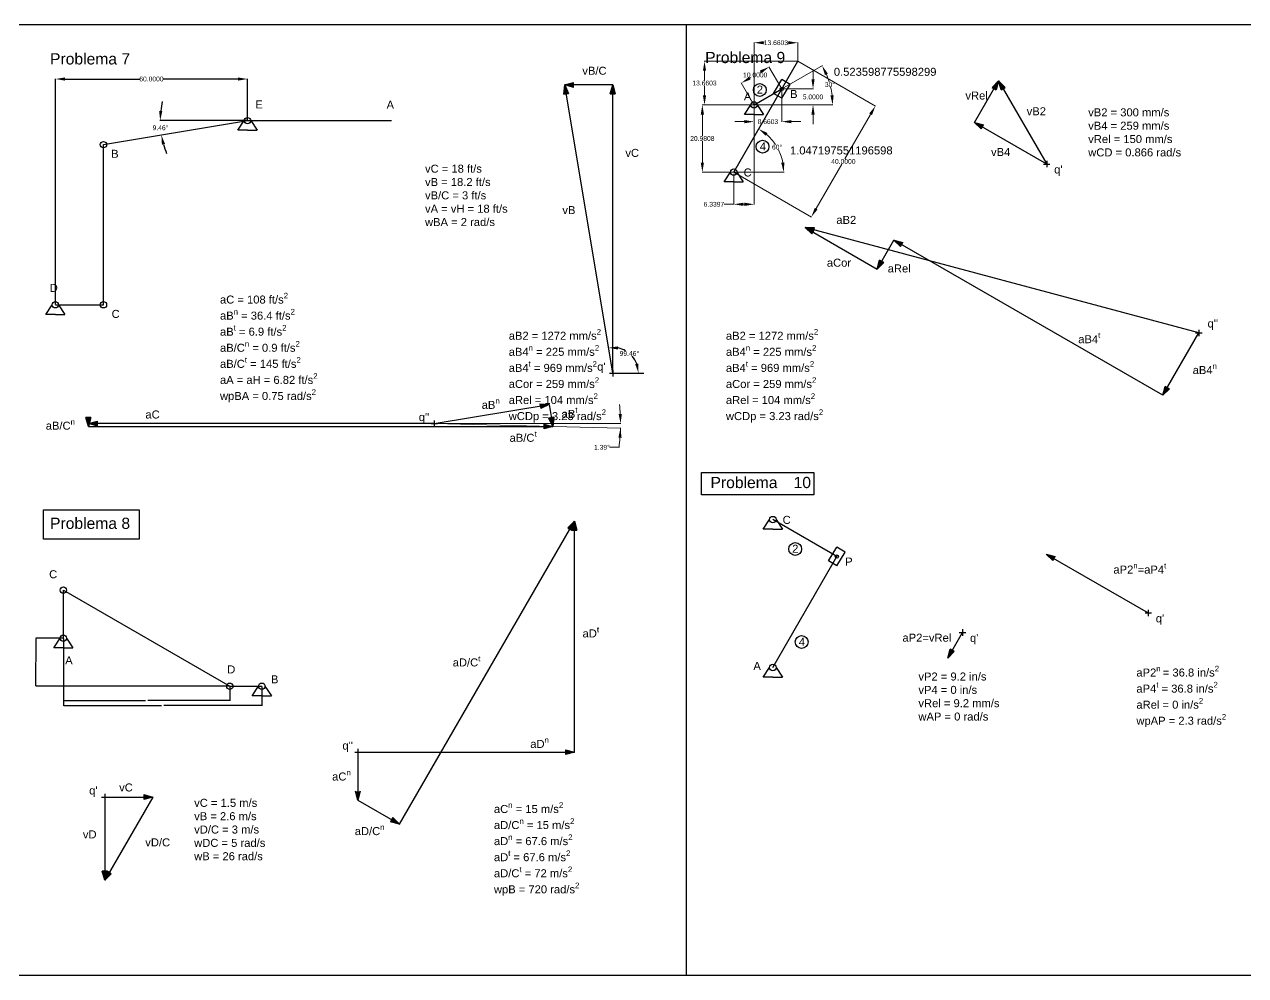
# Model space of a CAD drawing. Header units: inches. Extents: x -8 to 2100, y -439 to 297.
# Drawn here: x 423.3 to 804.7, y 0 to 297 of the extents above; entities that cross this region are included whole.
import ezdxf

# ---------------------------------------------------------------- set-up
doc = ezdxf.new("R2010")
doc.units = ezdxf.units.IN
doc.header["$MEASUREMENT"] = 0
doc.layers.add('AM_5', color=3, linetype='Continuous', lineweight=15)
doc.layers.add('vel', color=4, linetype='Continuous')
doc.styles.get("Standard").update_dxf_attribs({"font": 'arial.ttf'})
doc.dimstyles.new('AM_ANSI', dxfattribs={"dimtxt": 0.12, "dimasz": 0.12, "dimexe": 0.1, "dimexo": 0.05, "dimgap": 0.06, "dimtad": 0, "dimtih": 1, "dimtoh": 1, "dimdec": 4, "dimzin": 7, "dimdsep": 46, "dimtxsty": 'Standard', "dimcen": 0, "dimclrd": 256, "dimclre": 256, "dimclrt": 2, "dimadec": 0, "dimazin": 2, "dimtp": 0.1, "dimtm": 0.1, "dimtfac": 0.71, "dimtdec": 4, "dimtofl": 0, "dimtmove": 0, "dimatfit": 3, "dimfxl": 1, "dimtolj": 1, "dimtzin": 7, "dimlwd": -1, "dimlwe": -1, "dimarcsym": 1})
doc.dimstyles.new('AM_ANSI$2', dxfattribs={"dimtxt": 0.12, "dimasz": 0.12, "dimexe": 0.1, "dimexo": 0.05, "dimgap": 0.06, "dimtad": 0, "dimtih": 1, "dimtoh": 1, "dimdec": 4, "dimzin": 7, "dimdsep": 46, "dimtxsty": 'Standard', "dimcen": 0, "dimclrd": 256, "dimclre": 256, "dimclrt": 2, "dimadec": 0, "dimazin": 2, "dimtp": 0.1, "dimtm": 0.1, "dimtfac": 0.71, "dimtdec": 4, "dimtofl": 0, "dimtmove": 0, "dimatfit": 3, "dimfxl": 1, "dimtolj": 1, "dimtzin": 7, "dimlwd": -1, "dimlwe": -1, "dimarcsym": 1})

# ---------------------------------------------------------------- blocks, each defined once
blk = doc.blocks.new('*D8')
at = {"linetype": 'ByBlock', "transparency": 16777216}
for p, q in [((435.42, 105.34), (426.83, 105.34)), ((426.93, 105.22), (426.93, 97.96)), ((426.93, 90.46), (426.93, 97.72)), ((487.38, 90.34), (426.83, 90.34))]:
    blk.add_line(p, q, dxfattribs=at)
at = {"transparency": 16777216}
for points in [[(426.91, 105.22), (426.95, 105.22), (426.93, 105.34)], [(426.91, 90.46), (426.95, 90.46), (426.93, 90.34)]]:
    blk.add_solid(points, dxfattribs=at)
at = {"layer": 'Defpoints', "color": 0, "transparency": 16777216}
for p in [(435.47, 105.34), (426.93, 90.34), (487.43, 90.34)]:
    blk.add_point(p, dxfattribs=at)
at = {"color": 2, "transparency": 16777216, "insert": (426.93, 97.84), "char_height": 0.12, "attachment_point": 5}
blk.add_mtext('\\A1;15.0000', dxfattribs=at)
blk = doc.blocks.new('*D9')
at = {"linetype": 'ByBlock', "transparency": 16777216}
for p, q in [((435.47, 105.29), (435.47, 85.77)), ((487.43, 90.29), (487.43, 85.77)), ((435.59, 85.87), (461.09, 85.87)), ((487.31, 85.87), (461.81, 85.87))]:
    blk.add_line(p, q, dxfattribs=at)
at = {"transparency": 16777216}
for points in [[(435.59, 85.89), (435.59, 85.85), (435.47, 85.87)], [(487.31, 85.89), (487.31, 85.85), (487.43, 85.87)]]:
    blk.add_solid(points, dxfattribs=at)
at = {"layer": 'Defpoints', "color": 0, "transparency": 16777216}
for p in [(435.47, 105.34), (487.43, 90.34), (487.43, 85.87)]:
    blk.add_point(p, dxfattribs=at)
at = {"color": 2, "transparency": 16777216, "insert": (461.45, 85.87), "char_height": 0.12, "attachment_point": 5}
blk.add_mtext('\\A1;51.9615', dxfattribs=at)
blk = doc.blocks.new('*D10')
at = {"linetype": 'ByBlock', "transparency": 16777216}
for p, q in [((435.47, 105.29), (435.47, 84.2)), ((497.43, 90.29), (497.43, 84.2)), ((435.59, 84.3), (466.09, 84.3)), ((497.31, 84.3), (466.81, 84.3))]:
    blk.add_line(p, q, dxfattribs=at)
at = {"transparency": 16777216}
for points in [[(435.59, 84.32), (435.59, 84.28), (435.47, 84.3)], [(497.31, 84.32), (497.31, 84.28), (497.43, 84.3)]]:
    blk.add_solid(points, dxfattribs=at)
at = {"layer": 'Defpoints', "color": 0, "transparency": 16777216}
for p in [(435.47, 105.34), (497.43, 90.34), (497.43, 84.3)]:
    blk.add_point(p, dxfattribs=at)
at = {"color": 2, "transparency": 16777216, "insert": (466.45, 84.3), "char_height": 0.12, "attachment_point": 5}
blk.add_mtext('\\A1;61.9615', dxfattribs=at)
blk = doc.blocks.new('*D55')
at = {"layer": 'Defpoints', "color": 0, "transparency": 16777216}
for p in [(492.98, 266.96), (492.98, 266.96), (537.98, 266.96), (465.75, 265.46), (447.98, 259.46)]:
    blk.add_point(p, dxfattribs=at)
at = {"layer": 'vel', "linetype": 'ByBlock', "transparency": 16777216}
blk.add_line((492.93, 266.96), (465.61, 266.96), dxfattribs=at)
for start, end in [(167.3875, 173.6938), (195.7686, 202.0748)]:
    blk.add_arc((492.98, 266.96), 27.27, start, end, dxfattribs=at)
at = {"layer": 'vel', "transparency": 16777216}
for points in [[(466.38, 269.93), (465.38, 269.98), (465.71, 266.96)], [(466.25, 259.44), (467.23, 259.66), (466.08, 262.48)]]:
    blk.add_solid(points, dxfattribs=at)
at = {"layer": 'vel', "color": 2, "transparency": 16777216, "insert": (465.8, 264.71), "char_height": 1.5, "attachment_point": 5}
blk.add_mtext('\\A1;9.46°', dxfattribs=at)
blk = doc.blocks.new('*D56')
at = {"layer": 'Defpoints', "color": 0, "transparency": 16777216}
for p in [(492.98, 279.95), (492.98, 266.96), (432.98, 209.46)]:
    blk.add_point(p, dxfattribs=at)
at = {"layer": 'vel', "linetype": 'ByBlock', "transparency": 16777216}
for p, q in [((432.98, 209.51), (432.98, 280.05)), ((435.98, 279.95), (459.22, 279.95)), ((489.98, 279.95), (466.74, 279.95)), ((492.98, 267.01), (492.98, 280.05))]:
    blk.add_line(p, q, dxfattribs=at)
at = {"layer": 'vel', "transparency": 16777216}
for points in [[(435.98, 280.45), (435.98, 279.45), (432.98, 279.95)], [(489.98, 280.45), (489.98, 279.45), (492.98, 279.95)]]:
    blk.add_solid(points, dxfattribs=at)
at = {"layer": 'vel', "color": 2, "transparency": 16777216, "insert": (462.98, 279.95), "char_height": 1.5, "attachment_point": 5}
blk.add_mtext('\\A1;60.0000', dxfattribs=at)
blk = doc.blocks.new('*D57')
at = {"layer": 'Defpoints', "color": 0, "transparency": 16777216}
for p in [(592.03, 278.09), (613.78, 192.5), (607.03, 188.09), (607.03, 188.09), (616.75, 188.09)]:
    blk.add_point(p, dxfattribs=at)
at = {"layer": 'vel', "linetype": 'ByBlock', "transparency": 16777216}
for start, end in [(59.943, 78.0021), (21.4603, 41.339)]:
    blk.add_arc((607.03, 188.09), 8.06, start, end, dxfattribs=at)
at = {"layer": 'vel', "transparency": 16777216}
for points in [[(608.7, 195.47), (608.72, 196.47), (605.71, 196.04)], [(615.02, 191.13), (614.04, 190.95), (615.09, 188.09)]]:
    blk.add_solid(points, dxfattribs=at)
at = {"layer": 'vel', "color": 2, "transparency": 16777216, "insert": (612.24, 194.24), "char_height": 1.5, "attachment_point": 5}
blk.add_mtext('\\A1;99.46°', dxfattribs=at)
blk = doc.blocks.new('*D103')
at = {"layer": 'AM_5', "linetype": 'ByBlock', "transparency": 16777216}
for p, q in [((659.86, 276.88), (672.5, 284.18)), ((656, 271.86), (675.8, 271.86))]:
    blk.add_line(p, q, dxfattribs=at)
for start, end in [(17.007, 22.9923), (7.0077, 13.0117)]:
    blk.add_arc((651.16, 271.86), 24.54, start, end, dxfattribs=at)
at = {"layer": 'AM_5', "transparency": 16777216}
for points in [[(673.3, 281.22), (674.2, 281.67), (672.41, 284.13)], [(676.02, 274.88), (675.02, 274.82), (675.7, 271.86)]]:
    blk.add_solid(points, dxfattribs=at)
at = {"layer": 'Defpoints', "color": 0, "transparency": 16777216}
for p in [(659.82, 276.86), (675.33, 276.12), (651.16, 271.86), (651.16, 271.86), (655.95, 271.86)]:
    blk.add_point(p, dxfattribs=at)
at = {"layer": 'AM_5', "color": 2, "transparency": 16777216, "insert": (674.86, 278.21), "char_height": 1.5, "attachment_point": 5}
blk.add_mtext('\\A1;30°', dxfattribs=at)
blk = doc.blocks.new('*D104')
at = {"layer": 'AM_5', "linetype": 'ByBlock', "transparency": 16777216}
blk.add_line((652.7, 250.87), (660.53, 250.87), dxfattribs=at)
for start, end in [(33.5658, 48.9741), (11.0259, 26.5582)]:
    blk.add_arc((644.82, 250.87), 15.61, start, end, dxfattribs=at)
at = {"layer": 'AM_5', "transparency": 16777216}
for points in [[(654.78, 262.25), (655.36, 263.06), (652.62, 264.4)], [(660.64, 253.91), (659.64, 253.81), (660.43, 250.87)]]:
    blk.add_solid(points, dxfattribs=at)
at = {"layer": 'Defpoints', "color": 0, "transparency": 16777216}
for p in [(659.82, 276.86), (659.49, 256.21), (644.82, 250.87), (644.82, 250.87), (652.65, 250.87)]:
    blk.add_point(p, dxfattribs=at)
at = {"layer": 'AM_5', "color": 2, "transparency": 16777216, "insert": (658.34, 258.68), "char_height": 1.5, "attachment_point": 5}
blk.add_mtext('\\A1;60°', dxfattribs=at)
blk = doc.blocks.new('*D105')
at = {"layer": 'AM_5', "linetype": 'ByBlock', "transparency": 16777216}
for p, q in [((653.26, 282.21), (652.96, 282.04)), ((659.79, 276.9), (655.81, 283.8)), ((651.13, 271.9), (647.15, 278.8)), ((649.8, 280.21), (650.1, 280.38))]:
    blk.add_line(p, q, dxfattribs=at)
at = {"layer": 'AM_5', "transparency": 16777216}
for points in [[(653.01, 282.64), (653.51, 281.78), (655.86, 283.71)], [(649.55, 280.64), (650.05, 279.78), (647.2, 278.71)]]:
    blk.add_solid(points, dxfattribs=at)
at = {"layer": 'Defpoints', "color": 0, "transparency": 16777216}
for p in [(655.86, 283.71), (659.82, 276.86), (651.16, 271.86)]:
    blk.add_point(p, dxfattribs=at)
at = {"layer": 'AM_5', "color": 2, "transparency": 16777216, "insert": (651.53, 281.21), "char_height": 1.5, "attachment_point": 5}
blk.add_mtext('\\A1;10.0000', dxfattribs=at)
blk = doc.blocks.new('*D106')
at = {"layer": 'AM_5', "linetype": 'ByBlock', "transparency": 16777216}
for p, q in [((664.86, 285.49), (689.14, 271.47)), ((687.56, 268.92), (679.53, 255.03)), ((670.56, 239.48), (678.58, 253.38)), ((644.86, 250.85), (669.14, 236.83))]:
    blk.add_line(p, q, dxfattribs=at)
at = {"layer": 'AM_5', "transparency": 16777216}
for points in [[(687.12, 269.17), (687.99, 268.67), (689.06, 271.52)], [(670.12, 239.73), (670.99, 239.23), (669.06, 236.88)]]:
    blk.add_solid(points, dxfattribs=at)
at = {"layer": 'Defpoints', "color": 0, "transparency": 16777216}
for p in [(664.82, 285.52), (644.82, 250.87), (669.06, 236.88)]:
    blk.add_point(p, dxfattribs=at)
at = {"layer": 'AM_5', "color": 2, "transparency": 16777216, "insert": (679.06, 254.2), "char_height": 1.5, "attachment_point": 5}
blk.add_mtext('\\A1;40.0000', dxfattribs=at)
blk = doc.blocks.new('*D107')
at = {"layer": 'AM_5', "linetype": 'ByBlock', "transparency": 16777216}
for p, q in [((669.58, 279.86), (669.58, 282.86)), ((659.87, 276.86), (669.68, 276.86)), ((651.21, 271.86), (669.68, 271.86)), ((669.58, 268.86), (669.58, 265.86))]:
    blk.add_line(p, q, dxfattribs=at)
at = {"layer": 'AM_5', "transparency": 16777216}
for points in [[(669.08, 279.86), (670.08, 279.86), (669.58, 276.86)], [(669.08, 268.86), (670.08, 268.86), (669.58, 271.86)]]:
    blk.add_solid(points, dxfattribs=at)
at = {"layer": 'Defpoints', "color": 0, "transparency": 16777216}
for p in [(659.82, 276.86), (669.58, 276.86), (651.16, 271.86)]:
    blk.add_point(p, dxfattribs=at)
at = {"layer": 'AM_5', "color": 2, "transparency": 16777216, "insert": (669.58, 274.36), "char_height": 1.5, "attachment_point": 5}
blk.add_mtext('\\A1;5.0000', dxfattribs=at)
blk = doc.blocks.new('*D108')
at = {"layer": 'AM_5', "linetype": 'ByBlock', "transparency": 16777216}
for p, q in [((659.82, 276.81), (659.82, 266.54)), ((651.16, 271.81), (651.16, 266.54)), ((648.16, 266.64), (645.16, 266.64)), ((662.82, 266.64), (665.82, 266.64))]:
    blk.add_line(p, q, dxfattribs=at)
at = {"layer": 'AM_5', "transparency": 16777216}
for points in [[(648.16, 267.14), (648.16, 266.14), (651.16, 266.64)], [(662.82, 267.14), (662.82, 266.14), (659.82, 266.64)]]:
    blk.add_solid(points, dxfattribs=at)
at = {"layer": 'Defpoints', "color": 0, "transparency": 16777216}
for p in [(659.82, 276.86), (651.16, 271.86), (659.82, 266.64)]:
    blk.add_point(p, dxfattribs=at)
at = {"layer": 'AM_5', "color": 2, "transparency": 16777216, "insert": (655.49, 266.64), "char_height": 1.5, "attachment_point": 5}
blk.add_mtext('\\A1;8.6603', dxfattribs=at)
blk = doc.blocks.new('*D111')
at = {"layer": 'AM_5', "linetype": 'ByBlock', "transparency": 16777216}
for p, q in [((664.77, 285.52), (635.59, 285.52)), ((635.69, 282.52), (635.69, 279.51)), ((635.69, 274.86), (635.69, 277.86)), ((651.11, 271.86), (635.59, 271.86))]:
    blk.add_line(p, q, dxfattribs=at)
at = {"layer": 'AM_5', "transparency": 16777216}
for points in [[(635.19, 282.52), (636.19, 282.52), (635.69, 285.52)], [(635.19, 274.86), (636.19, 274.86), (635.69, 271.86)]]:
    blk.add_solid(points, dxfattribs=at)
at = {"layer": 'Defpoints', "color": 0, "transparency": 16777216}
for p in [(664.82, 285.52), (635.69, 271.86), (651.16, 271.86)]:
    blk.add_point(p, dxfattribs=at)
at = {"layer": 'AM_5', "color": 2, "transparency": 16777216, "insert": (635.69, 278.69), "char_height": 1.5, "attachment_point": 5}
blk.add_mtext('\\A1;13.6603', dxfattribs=at)
blk = doc.blocks.new('*D112')
at = {"layer": 'AM_5', "linetype": 'ByBlock', "transparency": 16777216}
for p, q in [((651.16, 271.91), (651.16, 291.38)), ((654.16, 291.28), (654.3, 291.28)), ((661.82, 291.28), (661.67, 291.28)), ((664.82, 285.57), (664.82, 291.38))]:
    blk.add_line(p, q, dxfattribs=at)
at = {"layer": 'AM_5', "transparency": 16777216}
for points in [[(654.16, 291.78), (654.16, 290.78), (651.16, 291.28)], [(661.82, 291.78), (661.82, 290.78), (664.82, 291.28)]]:
    blk.add_solid(points, dxfattribs=at)
at = {"layer": 'Defpoints', "color": 0, "transparency": 16777216}
for p in [(664.82, 291.28), (664.82, 285.52), (651.16, 271.86)]:
    blk.add_point(p, dxfattribs=at)
at = {"layer": 'AM_5', "color": 2, "transparency": 16777216, "insert": (657.99, 291.28), "char_height": 1.5, "attachment_point": 5}
blk.add_mtext('\\A1;13.6603', dxfattribs=at)
blk = doc.blocks.new('*D113')
at = {"layer": 'AM_5', "linetype": 'ByBlock', "transparency": 16777216}
for p, q in [((651.16, 271.81), (651.16, 240.73)), ((644.82, 250.32), (644.82, 240.73)), ((644.82, 240.83), (641.82, 240.83)), ((648.16, 240.83), (647.82, 240.83))]:
    blk.add_line(p, q, dxfattribs=at)
at = {"layer": 'AM_5', "transparency": 16777216}
for points in [[(647.82, 241.33), (647.82, 240.33), (644.82, 240.83)], [(648.16, 241.33), (648.16, 240.33), (651.16, 240.83)]]:
    blk.add_solid(points, dxfattribs=at)
at = {"layer": 'Defpoints', "color": 0, "transparency": 16777216}
for p in [(651.16, 271.86), (644.82, 250.37), (644.82, 240.83)]:
    blk.add_point(p, dxfattribs=at)
at = {"layer": 'AM_5', "color": 2, "transparency": 16777216, "insert": (638.64, 240.83), "char_height": 1.5, "attachment_point": 5}
blk.add_mtext('\\A1;6.3397', dxfattribs=at)
blk = doc.blocks.new('*D114')
at = {"layer": 'AM_5', "linetype": 'ByBlock', "transparency": 16777216}
for p, q in [((651.11, 271.86), (634.92, 271.86)), ((635.02, 268.86), (635.02, 262.19)), ((635.02, 253.87), (635.02, 260.54)), ((644.77, 250.87), (634.92, 250.87))]:
    blk.add_line(p, q, dxfattribs=at)
at = {"layer": 'AM_5', "transparency": 16777216}
for points in [[(634.52, 268.86), (635.52, 268.86), (635.02, 271.86)], [(634.52, 253.87), (635.52, 253.87), (635.02, 250.87)]]:
    blk.add_solid(points, dxfattribs=at)
at = {"layer": 'Defpoints', "color": 0, "transparency": 16777216}
for p in [(651.16, 271.86), (635.02, 250.87), (644.82, 250.87)]:
    blk.add_point(p, dxfattribs=at)
at = {"layer": 'AM_5', "color": 2, "transparency": 16777216, "insert": (635.02, 261.37), "char_height": 1.5, "attachment_point": 5}
blk.add_mtext('\\A1;20.9808', dxfattribs=at)
blk = doc.blocks.new('*D133')
at = {"layer": 'AM_5', "linetype": 'ByBlock', "transparency": 16777216}
for p, q in [((573.65, 172.34), (609.57, 172.34)), ((588.4, 171.44), (609.55, 170.93)), ((609, 164.95), (606, 164.95))]:
    blk.add_line(p, q, dxfattribs=at)
for start, end in [(2.9549, 5.9098), (352.6967, 358.6086), (352.6987, 355.6536)]:
    blk.add_arc((551.29, 172.34), 58.18, start, end, dxfattribs=at)
at = {"layer": 'AM_5', "transparency": 16777216}
for points in [[(609.89, 175.35), (608.89, 175.33), (609.47, 172.34)], [(608.8, 167.96), (609.8, 167.91), (609.45, 170.93)]]:
    blk.add_solid(points, dxfattribs=at)
at = {"layer": 'Defpoints', "color": 0, "transparency": 16777216}
for p in [(551.29, 172.34), (551.29, 172.34), (573.6, 172.34), (609.47, 171.87), (588.35, 171.44)]:
    blk.add_point(p, dxfattribs=at)
at = {"layer": 'AM_5', "color": 2, "transparency": 16777216, "insert": (603.66, 164.95), "char_height": 1.5, "attachment_point": 5}
blk.add_mtext('\\A1;1.39°', dxfattribs=at)

msp = doc.modelspace()

# ---------------------------------------------------------------- hatches: boundary and pattern name
h = msp.add_hatch(color=256)
h.dxf.hatch_style = 1
h.paths.add_polyline_path([(592.03264, 278.09264), (594.83168, 277.34264), (594.83168, 278.84264)])
h = msp.add_hatch(color=256)
h.dxf.hatch_style = 1
h.paths.add_polyline_path([(727.54453, 279.39068), (725.4955, 277.34164), (726.79453, 276.59164)])
h = msp.add_hatch(color=256)
h.dxf.hatch_style = 1
h.paths.add_polyline_path([(727.54453, 279.39068), (728.29453, 276.59164), (729.59357, 277.34164)])
h = msp.add_hatch(color=256)
h.dxf.hatch_style = 1
h.paths.add_polyline_path([(592.03264, 278.09264), (591.78008, 275.20589), (593.25729, 275.46636)])
h = msp.add_hatch(color=256)
h.dxf.hatch_style = 1
h.paths.add_polyline_path([(607.03264, 278.09264), (606.28264, 275.2936), (607.78264, 275.2936)])
h = msp.add_hatch(color=256)
h.dxf.hatch_style = 1
h.paths.add_polyline_path([(720.04453, 266.4003), (722.09357, 264.35126), (722.84357, 265.6503)])
h = msp.add_hatch(color=256)
h.dxf.hatch_style = 1
h.paths.add_polyline_path([(667.12237, 233.61233), (669.17141, 231.5633), (669.92141, 232.86233)])
h = msp.add_hatch(color=256)
h.dxf.hatch_style = 1
h.paths.add_polyline_path([(667.12237, 233.61233), (669.63192, 232.16345), (670.02015, 233.61233)])
h = msp.add_hatch(color=256)
h.dxf.hatch_style = 1
h.paths.add_polyline_path([(694.84286, 229.66562), (696.89189, 227.61658), (697.64189, 228.91562)])
h = msp.add_hatch(color=256)
h.dxf.hatch_style = 1
h.paths.add_polyline_path([(689.62171, 220.62233), (691.67075, 222.67137), (690.37171, 223.42137)])
h = msp.add_hatch(color=256)
h.dxf.hatch_style = 1
h.paths.add_polyline_path([(778.81466, 181.18448), (780.8637, 183.23352), (779.56466, 183.98352)])
h = msp.add_hatch(color=256)
h.dxf.hatch_style = 1
h.paths.add_polyline_path([(587.1983, 178.32685), (584.31155, 178.57941), (584.57202, 177.1022)])
h = msp.add_hatch(color=256)
h.dxf.hatch_style = 1
h.paths.add_polyline_path([(443.29356, 171.44273), (444.04356, 174.24177), (442.54356, 174.24177)])
h = msp.add_hatch(color=256)
h.dxf.hatch_style = 1
h.paths.add_polyline_path([(443.29356, 172.34273), (446.0926, 171.59273), (446.0926, 173.09273)])
h = msp.add_hatch(color=256)
h.dxf.hatch_style = 1
h.paths.add_polyline_path([(588.34565, 171.44273), (585.54661, 172.19273), (585.54661, 170.69273)])
h = msp.add_hatch(color=256)
h.dxf.hatch_style = 1
h.paths.add_polyline_path([(588.34565, 171.44273), (588.59821, 174.32948), (587.121, 174.06901)])
h = msp.add_hatch(color=256)
h.dxf.hatch_style = 1
h.paths.add_polyline_path([(595.0454, 141.84882), (592.99636, 139.79978), (594.2954, 139.04978)])
h = msp.add_hatch(color=256)
h.dxf.hatch_style = 1
h.paths.add_polyline_path([(595.0454, 141.84882), (594.2954, 139.04978), (595.7954, 139.04978)])
h = msp.add_hatch(color=256)
h.dxf.hatch_style = 1
h.paths.add_polyline_path([(742.39665, 131.63254), (744.44569, 129.5835), (745.19569, 130.88254)])
h = msp.add_hatch(color=256)
h.dxf.hatch_style = 1
h.paths.add_polyline_path([(711.65844, 99.14786), (713.70748, 101.1969), (712.40844, 101.9469)])
h = msp.add_hatch(color=256)
h.dxf.hatch_style = 1
h.paths.add_polyline_path([(595.0454, 69.76219), (592.24636, 70.51219), (592.24636, 69.01219)])
h = msp.add_hatch(color=256)
h.dxf.hatch_style = 1
h.paths.add_polyline_path([(527.4454, 54.76219), (528.1954, 57.56123), (526.6954, 57.56123)])
h = msp.add_hatch(color=256)
h.dxf.hatch_style = 1
h.paths.add_polyline_path([(463.3763, 55.75105), (460.57726, 56.50105), (460.57726, 55.00105)])
h = msp.add_hatch(color=256)
h.dxf.hatch_style = 1
h.paths.add_polyline_path([(540.43578, 47.26219), (538.38674, 49.31123), (537.63674, 48.01219)])
h = msp.add_hatch(color=256)
h.dxf.hatch_style = 1
h.paths.add_polyline_path([(448.3763, 29.77028), (449.1263, 32.56932), (447.6263, 32.56932)])
h = msp.add_hatch(color=256)
h.dxf.hatch_style = 1
h.paths.add_polyline_path([(448.3763, 29.77028), (450.42534, 31.81932), (449.1263, 32.56932)])

# ---------------------------------------------------------------- linework, layer by layer
for p, q in [((420, 297), (630, 297)), ((630, 297), (630, 0)), ((630, 297), (840, 297)), ((644.81729, 250.87483), (664.81729, 285.51585)), ((592.03264, 278.09264), (594.83168, 278.84264)), ((594.83168, 277.34264), (594.83168, 278.84264)), ((657.24362, 275.46855), (659.80466, 279.76285)), ((662.39096, 278.24263), (659.80466, 279.76285)), ((720.04453, 266.4003), (727.54453, 279.39068)), ((725.4955, 277.34164), (727.54453, 279.39068)), ((727.54453, 279.39068), (726.79453, 276.59164)), ((727.54453, 279.39068), (742.54453, 253.40992)), ((728.29453, 276.59164), (727.54453, 279.39068)), ((727.54453, 279.39068), (729.59357, 277.34164)), ((591.78008, 275.20589), (592.03264, 278.09264)), ((591.78008, 275.20589), (593.25729, 275.46636)), ((607.03264, 188.09264), (592.03264, 278.09264)), ((607.03264, 278.09264), (592.03264, 278.09264)), ((594.83168, 277.34264), (592.03264, 278.09264)), ((592.03264, 278.09264), (593.25729, 275.46636)), ((606.28264, 275.2936), (607.03264, 278.09264)), ((606.28264, 275.2936), (607.78264, 275.2936)), ((607.03264, 188.09264), (607.03264, 278.09264)), ((607.03264, 278.09264), (607.78264, 275.2936)), ((651.15703, 271.85559), (659.81729, 276.85559)), ((659.82991, 273.94833), (657.24362, 275.46855)), ((659.82991, 273.94833), (662.39096, 278.24263)), ((725.4955, 277.34164), (726.79453, 276.59164)), ((728.29453, 276.59164), (729.59357, 277.34164)), ((648.15703, 268.85559), (650.15703, 271.85559)), ((652.15703, 271.85559), (654.15703, 268.85559)), ((447.982, 259.45982), (492.982, 266.95982)), ((489.982, 263.95982), (491.982, 266.95982)), ((492.982, 266.95982), (537.982, 266.95982)), ((493.982, 266.95982), (495.982, 263.95982)), ((651.15703, 268.85559), (648.15703, 268.85559)), ((651.15703, 268.85559), (654.15703, 268.85559)), ((492.982, 263.95982), (489.982, 263.95982)), ((492.982, 263.95982), (495.982, 263.95982)), ((742.54453, 253.40992), (720.04453, 266.4003)), ((722.09357, 264.35126), (720.04453, 266.4003)), ((720.04453, 266.4003), (722.84357, 265.6503)), ((722.09357, 264.35126), (722.84357, 265.6503)), ((447.982, 209.45982), (447.982, 259.45982)), ((741.54453, 253.40992), (743.54453, 253.40992)), ((742.54453, 254.40992), (742.54453, 252.40992)), ((641.81729, 247.87483), (643.81729, 250.87483)), ((644.81729, 247.87483), (641.81729, 247.87483)), ((644.81729, 247.87483), (647.81729, 247.87483)), ((645.81729, 250.87483), (647.81729, 247.87483)), ((790.06466, 200.67005), (667.12237, 233.61233)), ((667.12237, 233.61233), (689.62171, 220.62233)), ((669.17141, 231.5633), (667.12237, 233.61233)), ((667.12237, 233.61233), (669.92141, 232.86233)), ((669.63192, 232.16345), (667.12237, 233.61233)), ((667.12237, 233.61233), (670.02015, 233.61233)), ((669.17141, 231.5633), (669.92141, 232.86233)), ((669.63192, 232.16345), (670.02015, 233.61233)), ((689.62171, 220.62233), (694.84286, 229.66562)), ((778.81466, 181.18448), (694.84286, 229.66562)), ((696.89189, 227.61658), (694.84286, 229.66562)), ((694.84286, 229.66562), (697.64189, 228.91562)), ((696.89189, 227.61658), (697.64189, 228.91562)), ((689.62171, 220.62233), (690.37171, 223.42137)), ((691.67075, 222.67137), (689.62171, 220.62233)), ((691.67075, 222.67137), (690.37171, 223.42137)), ((429.982, 206.45982), (431.982, 209.45982)), ((432.982, 206.45982), (429.982, 206.45982)), ((432.982, 209.45982), (447.982, 209.45982)), ((432.982, 206.45982), (435.982, 206.45982)), ((433.982, 209.45982), (435.982, 206.45982)), ((778.81466, 181.18448), (790.06466, 200.67005)), ((789.06466, 200.67005), (791.06466, 200.67005)), ((790.06466, 201.67005), (790.06466, 199.67005)), ((606.03264, 188.09264), (608.03264, 188.09264)), ((607.03264, 189.09264), (607.03264, 187.09264)), ((778.81466, 181.18448), (779.56466, 183.98352)), ((780.8637, 183.23352), (778.81466, 181.18448)), ((780.8637, 183.23352), (779.56466, 183.98352)), ((551.29356, 172.34273), (587.1983, 178.32685)), ((584.31155, 178.57941), (587.1983, 178.32685)), ((584.31155, 178.57941), (584.57202, 177.1022)), ((587.1983, 178.32685), (584.57202, 177.1022)), ((587.1983, 178.32685), (588.34565, 171.44273)), ((444.04356, 174.24177), (442.54356, 174.24177)), ((443.29356, 171.44273), (442.54356, 174.24177)), ((444.04356, 174.24177), (443.29356, 171.44273)), ((443.29356, 172.34273), (446.0926, 173.09273)), ((551.29356, 172.34273), (443.29356, 172.34273)), ((443.29356, 172.34273), (443.29356, 171.44273)), ((446.0926, 171.59273), (443.29356, 172.34273)), ((446.0926, 171.59273), (446.0926, 173.09273)), ((550.29356, 172.34273), (552.29356, 172.34273)), ((551.29356, 173.34273), (551.29356, 171.34273)), ((585.54661, 172.19273), (588.34565, 171.44273)), ((585.54661, 172.19273), (585.54661, 170.69273)), ((588.59821, 174.32948), (587.121, 174.06901)), ((588.34565, 171.44273), (587.121, 174.06901)), ((588.59821, 174.32948), (588.34565, 171.44273)), ((443.29356, 171.44273), (588.34565, 171.44273)), ((588.34565, 171.44273), (585.54661, 170.69273)), ((540.43578, 47.26219), (595.0454, 141.84882)), ((592.99636, 139.79978), (595.0454, 141.84882)), ((594.2954, 139.04978), (595.0454, 141.84882)), ((595.0454, 141.84882), (594.2954, 139.04978)), ((595.0454, 69.76219), (595.0454, 141.84882)), ((595.0454, 141.84882), (595.7954, 139.04978)), ((654.02244, 139.38819), (656.02244, 142.38819)), ((677.02244, 130.84118), (657.02244, 142.38819)), ((658.02244, 142.38819), (660.02244, 139.38819)), ((592.99636, 139.79978), (594.2954, 139.04978)), ((594.2954, 139.04978), (595.7954, 139.04978)), ((657.02244, 139.38819), (654.02244, 139.38819)), ((657.02244, 139.38819), (660.02244, 139.38819)), ((674.44877, 129.45414), (677.00981, 133.74844)), ((679.59611, 132.22822), (677.00981, 133.74844)), ((657.02244, 96.20016), (677.02244, 130.84118)), ((677.03506, 127.93392), (679.59611, 132.22822)), ((742.39665, 131.63254), (774.26639, 113.23254)), ((744.44569, 129.5835), (742.39665, 131.63254)), ((742.39665, 131.63254), (745.19569, 130.88254)), ((744.44569, 129.5835), (745.19569, 130.88254)), ((677.03506, 127.93392), (674.44877, 129.45414)), ((435.46868, 105.34011), (435.46868, 120.34011)), ((435.46868, 120.34011), (487.4302, 90.34011)), ((773.26639, 113.23254), (775.26639, 113.23254)), ((774.26639, 114.23254), (774.26639, 112.23254)), ((711.65844, 99.14786), (716.25844, 107.1153)), ((715.25844, 107.1153), (717.25844, 107.1153)), ((716.25844, 108.1153), (716.25844, 106.1153)), ((432.46868, 102.34011), (434.46868, 105.34011)), ((436.46868, 105.34011), (438.46868, 102.34011)), ((435.46868, 102.34011), (432.46868, 102.34011)), ((435.46868, 102.34011), (438.46868, 102.34011)), ((711.65844, 99.14786), (712.40844, 101.9469)), ((713.70748, 101.1969), (711.65844, 99.14786)), ((713.70748, 101.1969), (712.40844, 101.9469)), ((654.02244, 93.20016), (656.02244, 96.20016)), ((658.02244, 96.20016), (660.02244, 93.20016)), ((657.02244, 93.20016), (654.02244, 93.20016)), ((657.02244, 93.20016), (660.02244, 93.20016)), ((487.4302, 90.34011), (497.4302, 90.34011)), ((494.4302, 87.34011), (496.4302, 90.34011)), ((498.4302, 90.34011), (500.4302, 87.34011)), ((497.4302, 87.34011), (494.4302, 87.34011)), ((497.4302, 87.34011), (500.4302, 87.34011)), ((526.4454, 69.76219), (528.4454, 69.76219)), ((527.4454, 70.76219), (527.4454, 68.76219)), ((527.4454, 69.76219), (595.0454, 69.76219)), ((527.4454, 69.76219), (527.4454, 54.76219)), ((592.24636, 70.51219), (595.0454, 69.76219)), ((592.24636, 70.51219), (592.24636, 69.01219)), ((595.0454, 69.76219), (592.24636, 69.01219)), ((527.4454, 54.76219), (526.6954, 57.56123)), ((528.1954, 57.56123), (527.4454, 54.76219)), ((447.3763, 55.75105), (449.3763, 55.75105)), ((448.3763, 56.75105), (448.3763, 54.75105)), ((448.3763, 55.75105), (463.3763, 55.75105)), ((448.3763, 55.75105), (448.3763, 29.77028)), ((463.3763, 55.75105), (448.3763, 29.77028)), ((460.57726, 56.50105), (463.3763, 55.75105)), ((460.57726, 56.50105), (460.57726, 55.00105)), ((463.3763, 55.75105), (460.57726, 55.00105)), ((527.4454, 54.76219), (540.43578, 47.26219)), ((538.38674, 49.31123), (537.63674, 48.01219)), ((540.43578, 47.26219), (537.63674, 48.01219)), ((538.38674, 49.31123), (540.43578, 47.26219)), ((449.1263, 32.56932), (447.6263, 32.56932)), ((448.3763, 29.77028), (447.6263, 32.56932)), ((448.3763, 29.77028), (449.1263, 32.56932)), ((449.1263, 32.56932), (448.3763, 29.77028)), ((450.42534, 31.81932), (448.3763, 29.77028)), ((450.42534, 31.81932), (449.1263, 32.56932)), ((630, 0), (420, 0)), ((840, 0), (630, 0))]:
    msp.add_line(p, q)
for points in [[(634.8043, 157.07446), (669.8205, 157.07446), (669.8205, 150.13293), (634.8043, 150.13293)], [(429.23519, 145.46062), (459.14458, 145.46062), (459.14458, 136.25011), (429.23519, 136.25011)]]:
    msp.add_lwpolyline(points, close=True)
for centre, radius in [((652.95653, 276.54564), 2), ((659.81729, 276.85559), 0.5), ((651.15703, 271.85559), 1), ((492.982, 266.95982), 1), ((447.982, 259.45982), 1), ((653.81385, 258.85079), 2), ((644.81729, 250.87483), 1), ((432.982, 209.45982), 1), ((447.982, 209.45982), 1), ((657.02244, 142.38819), 1), ((664.01365, 133.18196), 2), ((677.02244, 130.84118), 0.5), ((435.46868, 120.34011), 1), ((435.46868, 105.34011), 1), ((666.019, 104.17612), 2), ((657.02244, 96.20016), 1), ((487.4302, 90.34011), 1), ((497.4302, 90.34011), 1)]:
    msp.add_circle(centre, radius)
at = {"layer": 'AM_5', "color": 1}
for p, q in [((651.15703, 271.85559), (655.94928, 271.85559)), ((644.81729, 250.87483), (652.64752, 250.87483)), ((551.29356, 172.34273), (588.34565, 171.44273)), ((551.29356, 172.34273), (573.59614, 172.34273))]:
    msp.add_line(p, q, dxfattribs=at)
at = {"layer": 'vel'}
msp.add_line((607.03264, 188.09264), (616.74907, 188.09264), dxfattribs=at)

# ---------------------------------------------------------------- texts
at = {"attachment_point": 1}
for s, width, heights, insert, char_height in [('Problema 7', 24.9574352, [6.3122], (431.31695, 288.00037), 3.5), ('Problema 9', 24.9574352, [6.3122], (635.89559, 288.43172), 3.5), ('vB/C', 5.7492294, [0], (597.53823, 283.79021), 2.5), ('\\A1;0.523598775598299', 94.4102789, [36.21997], (676.08033, 283.45691), 2.5), ('A', 5.7492294, [0], (648.00064, 275.79248), 2.5), ('2', 5.7492294, [0], (652.01483, 277.90097), 2.5), ('B', 5.7492294, [0], (662.4198, 276.5198), 2.5), ('vRel', 5.7492294, [0], (717.16144, 276.05135), 2.5), ('E', 5.7492294, [0], (495.40218, 273.27726), 2.5), ('A', 5.7492294, [0], (536.40872, 273.15937), 2.5), ('vB2', 5.7492294, [0], (736.30278, 271.12873), 2.5), ('\\A1;vB2 = 300 mm/s \\PvB4 = 259 mm/s\\PvRel = 150 mm/s\\PwCD = 0.866 rad/s', 94.4102789, [36.21997], (755.5221, 270.79132), 2.5), ('4', 5.7492294, [0], (652.95084, 260.1517), 2.5), ('B', 5.7492294, [0], (450.39696, 257.84634), 2.5), ('vC', 5.7492294, [0], (610.9846, 258.13331), 2.5), ('\\A1;1.047197551196598', 94.4102789, [36.21997], (662.38921, 258.90883), 2.5), ('vB4', 5.7492294, [0], (725.16692, 258.41197), 2.5), ('\\A1;vC = 18 ft/s \\PvB = 18.2 ft/s\\PvB/C = 3 ft/s\\PvA = vH = 18 ft/s\\PwBA = 2 rad/s', 94.4102789, [36.21997], (548.41652, 253.21185), 2.5), ('C', 5.7492294, [0], (647.89441, 252.01955), 2.5), ("q'", 5.7492294, [0], (744.88975, 252.96512), 2.5), ('vB', 5.7492294, [0], (591.305, 240.27452), 2.5), ('aB2', 5.7492294, [0], (676.86013, 237.21028), 2.5), ('aCor', 5.7492294, [0], (673.90119, 223.85066), 2.5), ('aRel', 5.7492294, [0], (692.8995, 222.06051), 2.5), ('D', 5.7492294, [0], (431.21267, 215.9889), 2.5), ('\\A1;aC = 108 ft/s{\\H0.7x;\\S2^ ;} \\PaB{\\H0.7x;\\Sn^ ;} = 36.4 ft/s{\\H0.7x;\\S2^ ;}\\PaB{\\H0.7x;\\St^ ;} = 6.9 ft/s{\\H0.7x;\\S2^ ;\\H1.4286x;\\P}aB/C{\\H0.7x;\\Sn^ ;} = 0.9 ft/s{\\H0.7x;\\S2^ ;}\\PaB/C{\\H0.7x;\\St^ ;\\H1.4286x; = 145 ft/s\\H0.7x;\\S2^ ;\\H1.4286x;\\P}aA = aH = 6.82 ft/s{\\H0.7x;\\S2^ ;}\\PwpBA = 0.75 rad/s{\\H0.7x;\\S2^ ;}', 94.4102789, [36.21997], (484.38749, 213.18921), 2.5), ('C', 5.7492294, [0], (450.53269, 207.85325), 2.5), ("q''", 5.7492294, [0], (792.79419, 204.86681), 2.5), ('\\A1;aB2 = 1272 mm/s{\\H0.7x;\\S2^ ;}\\PaB4{\\H0.7x;\\Sn^ ;} = 225 mm/s{\\H0.7x;\\S2^ ;}\\PaB4{\\H0.7x;\\St^ ;} = 969 mm/s{\\H0.7x;\\S2^ ;}\\PaCor = 259 mm/s{\\H0.7x;\\S2^ ;}\\PaRel = 104 mm/s{\\H0.7x;\\S2^ ;}\\PwCDp = 3.23 rad/s{\\H0.7x;\\S2^ ;}', 94.4102789, [36.21997], (574.5555, 201.88867), 2.5), ('\\A1;aB2 = 1272 mm/s{\\H0.7x;\\S2^ ;}\\PaB4{\\H0.7x;\\Sn^ ;} = 225 mm/s{\\H0.7x;\\S2^ ;}\\PaB4{\\H0.7x;\\St^ ;} = 969 mm/s{\\H0.7x;\\S2^ ;}\\PaCor = 259 mm/s{\\H0.7x;\\S2^ ;}\\PaRel = 104 mm/s{\\H0.7x;\\S2^ ;}\\PwCDp = 3.23 rad/s{\\H0.7x;\\S2^ ;}', 94.4102789, [36.21997], (642.38188, 201.88867), 2.5), ('\\A1;aB4{\\H0.7x;\\St^ ;}', 5.7492294, [0], (752.40719, 200.81651), 2.5), ("q'", 5.7492294, [0], (602.19345, 191.3966), 2.5), ('\\A1;aB4{\\H0.7x;\\Sn^ ;}', 5.7492294, [0], (788.13373, 191.18006), 2.5), ('\\A1;aB{\\H0.7x;\\Sn^ ;}', 5.7492294, [0], (566.11046, 180.31033), 2.5), ('\\A1;aC', 5.7492294, [0], (461.09369, 176.45262), 2.5), ("q''", 5.7492294, [0], (546.45437, 175.64669), 2.5), ('\\A1;aB{\\H0.7x;\\St^ ;}', 5.7492294, [0], (591.08521, 177.48407), 2.5), ('\\A1;aB/C{\\H0.7x;\\Sn^ ;}', 5.7492294, [0], (429.97396, 173.8093), 2.5), ('\\A1;aB/C{\\H0.7x;\\St^ ;}', 5.7492294, [0], (574.8284, 170.02378), 2.5), ('Problema 8', 24.9574352, [6.3122], (431.31695, 142.97776), 3.5), ('C', 5.7492294, [0], (660.09956, 143.5329), 2.5), ('2', 5.7492294, [0], (663.07195, 134.53728), 2.5), ('P', 5.7492294, [0], (679.62495, 130.50539), 2.5), ('C', 5.7492294, [0], (431.03076, 126.56276), 2.5), ('\\A1;aP2{\\H0.7x;\\Sn^ ;}=aP4{\\H0.7x;\\St^ ;}', 5.7492294, [0], (763.38916, 128.87757), 2.5), ("q'", 5.7492294, [0], (776.61161, 112.78774), 2.5), ('\\A1;aD{\\H0.7x;\\St^ ;}', 5.7492294, [0], (597.62063, 108.93917), 2.5), ('\\A1;aP2=vRel', 5.7492294, [0], (697.51634, 106.75579), 2.5), ('4', 5.7492294, [0], (665.15599, 105.47704), 2.5), ("q'", 5.7492294, [0], (718.60366, 106.6705), 2.5), ('A', 5.7492294, [0], (436.0506, 99.68417), 2.5), ('\\A1;aD/C{\\H0.7x;\\St^ ;}', 5.7492294, [0], (557.06079, 99.88412), 2.5), ('D', 5.7492294, [0], (486.63959, 96.85748), 2.5), ('A', 5.7492294, [0], (650.95375, 97.9325), 2.5), ('\\A1;aP2{\\H0.7x;\\Sn ^ ;}= 36.8 in/s{\\H0.7x;\\S2^ ;} \\PaP4{\\H0.7x;\\St^ ;} = 36.8 in/s{\\H0.7x;\\S2^ ;}\\PaRel = 0 in/s{\\H0.7x;\\S2^ ;}\\PwpAP = 2.3 rad/s{\\H0.7x;\\S2^ ;}', 94.4102789, [36.21997], (770.56171, 96.72746), 2.5), ('B', 5.7492294, [0], (500.30512, 93.75009), 2.5), ('\\A1;vP2 = 9.2 in/s \\PvP4 = 0 in/s\\PvRel = 9.2 mm/s\\PwAP = 0 rad/s', 94.4102789, [36.21997], (702.49353, 94.63541), 2.5), ("q''", 5.7492294, [0], (522.60621, 73.06615), 2.5), ('\\A1;aD{\\H0.7x;\\Sn^ ;}', 5.7492294, [0], (581.28291, 74.4317), 2.5), ('\\A1;aC{\\H0.7x;\\Sn^ ;}', 5.7492294, [0], (519.41004, 64.25817), 2.5), ("q'", 5.7492294, [0], (443.53711, 59.05501), 2.5), ('vC', 5.7492294, [0], (452.89695, 59.99216), 2.5), ('\\A1;vC = 1.5 m/s \\PvB = 2.6 m/s\\PvD/C = 3 m/s\\PwDC = 5 rad/s\\PwB = 26 rad/s', 94.4102789, [36.21997], (476.32678, 55.1887), 2.5), ('\\A1;aC{\\H0.7x;\\Sn^ ;} = 15 m/s{\\H0.7x;\\S2^ ;}\\PaD/C{\\H0.7x;\\Sn^ ;} = 15 m/s{\\H0.7x;\\S2^ ;}\\PaD{\\H0.7x;\\Sn^ ;} = 67.6 m/s{\\H0.7x;\\S2^ ;}\\PaD{\\H0.7x;\\St^ ;} = 67.6 m/s{\\H0.7x;\\S2^ ;}\\PaD/C{\\H0.7x;\\St^ ;} = 72 m/s{\\H0.7x;\\S2^ ;}\\PwpB = 720 rad/s{\\H0.7x;\\S2^ ;}', 94.4102789, [36.21997], (569.93496, 54.1194), 2.5), ('\\A1;aD/C{\\H0.7x;\\Sn^ ;}', 5.7492294, [0], (526.47044, 47.21189), 2.5), ('vD', 5.7492294, [0], (441.57115, 45.34289), 2.5), ('vD/C', 5.7492294, [0], (461.0582, 42.84586), 2.5)]:
    msp.add_mtext_dynamic_manual_height_columns(s, width=width, gutter_width=1, heights=heights, dxfattribs=dict(at, insert=insert, char_height=char_height))
note = msp.add_mtext_dynamic_manual_height_columns('Problema ', width=24.9574352, gutter_width=1, heights=[6.3122, 0], dxfattribs=dict(insert=(637.55982, 155.71796), char_height=3.5, attachment_point=1))
for column, words in zip(note.columns.linked_columns, ['10']):
    column.text = words

# ---------------------------------------------------------------- dimensions: what is measured, and where the dimension line sits
dim = msp.add_linear_dim(base=(426.92627, 90.34011), p1=(435.46868, 105.34011), p2=(487.4302, 90.34011), angle=90, dimstyle='AM_ANSI', override={"dimadec": 2})
dim.commit()
dim.dimension.update_dxf_attribs({"geometry": '*D8', "text_midpoint": (426.92627, 97.84011)})
for base, p2, picture, middle in [((487.4302, 85.86651), (487.4302, 90.34011), '*D9', (461.44944, 85.86651)), ((497.4302, 84.29528), (497.4302, 90.34011), '*D10', (466.44944, 84.29528))]:
    dim = msp.add_linear_dim(base=base, p1=(435.46868, 105.34011), p2=p2, dimstyle='AM_ANSI', override={"dimadec": 2})
    dim.commit()
    dim.dimension.update_dxf_attribs({"geometry": picture, "text_midpoint": middle})
at = {"layer": 'AM_5', "color": 1}
for base, p2, picture, middle in [((664.81729, 291.28283), (664.81729, 285.51585), '*D112', (657.98716, 291.28283)), ((659.81729, 266.63852), (659.81729, 276.85559), '*D108', (655.48716, 266.63852)), ((644.81729, 240.83276), (644.81729, 250.37483), '*D113', (638.63962, 240.83276))]:
    dim = msp.add_linear_dim(base=base, p1=(651.15703, 271.85559), p2=p2, dimstyle='AM_ANSI', override={"dimtxt": 1.5, "dimasz": 3, "dimadec": 2}, dxfattribs=at)
    dim.commit()
    dim.dimension.update_dxf_attribs({"geometry": picture, "text_midpoint": middle})
for base, p1, p2, picture, middle in [((635.68924, 271.85559), (664.81729, 285.51585), (651.15703, 271.85559), '*D111', (635.68924, 278.68572)), ((669.58171, 276.85559), (651.15703, 271.85559), (659.81729, 276.85559), '*D107', (669.58171, 274.35559)), ((635.02356, 250.87483), (651.15703, 271.85559), (644.81729, 250.87483), '*D114', (635.02356, 261.36521))]:
    dim = msp.add_linear_dim(base=base, p1=p1, p2=p2, angle=90, dimstyle='AM_ANSI', override={"dimtxt": 1.5, "dimasz": 3, "dimadec": 2}, dxfattribs=at)
    dim.commit()
    dim.dimension.update_dxf_attribs({"geometry": picture, "text_midpoint": middle})
for p1, p2, distance, picture, middle in [((664.81729, 285.51585), (644.81729, 250.87483), 27.98888, '*D106', (679.05637, 254.2009)), ((651.15703, 271.85559), (659.81729, 276.85559), 7.91521, '*D105', (651.52955, 281.21036))]:
    dim = msp.add_aligned_dim(p1=p1, p2=p2, distance=distance, dimstyle='AM_ANSI', override={"dimtxt": 1.5, "dimasz": 3, "dimadec": 2}, dxfattribs=at)
    dim.commit()
    dim.dimension.update_dxf_attribs({"geometry": picture, "text_midpoint": middle})
for base, line1, line2, picture, middle in [((675.32777, 276.11755), ((651.15703, 271.85559), (659.81729, 276.85559)), ((651.15703, 271.85559), (655.94928, 271.85559)), '*D103', (674.86434, 278.20795)), ((659.48917, 256.21496), ((644.81729, 250.87483), (659.81729, 276.85559)), ((644.81729, 250.87483), (652.64752, 250.87483)), '*D104', (658.33897, 258.68158)), ((609.46796, 171.87179), ((551.29356, 172.34273), (573.59614, 172.34273)), ((551.29356, 172.34273), (588.34565, 171.44273)), '*D133', (603.66334, 164.9473))]:
    dim = msp.add_angular_dim_2l(base=base, line1=line1, line2=line2, dimstyle='AM_ANSI$2', override={"dimtxt": 1.5, "dimasz": 3, "dimadec": 2}, dxfattribs=at)
    dim.commit()
    dim.dimension.update_dxf_attribs({"geometry": picture, "text_midpoint": middle})
at = {"layer": 'vel'}
dim = msp.add_linear_dim(base=(492.982, 279.95364), p1=(432.982, 209.45982), p2=(492.982, 266.95982), dimstyle='AM_ANSI', override={"dimtxt": 1.5, "dimasz": 3, "dimadec": 2}, dxfattribs=at)
dim.commit()
dim.dimension.update_dxf_attribs({"geometry": '*D56', "text_midpoint": (462.982, 279.95364)})
for base, line1, line2, picture, middle in [((613.77763, 192.49872), ((607.03264, 188.09264), (592.03264, 278.09264)), ((607.03264, 188.09264), (616.74907, 188.09264)), '*D57', (612.24021, 194.23997)), ((465.75287, 265.45936), ((447.982, 259.45982), (492.982, 266.95982)), ((492.982, 266.95982), (537.982, 266.95982)), '*D55', (465.80448, 264.71054))]:
    dim = msp.add_angular_dim_2l(base=base, line1=line1, line2=line2, dimstyle='AM_ANSI$2', override={"dimtxt": 1.5, "dimasz": 3, "dimadec": 2}, dxfattribs=at)
    dim.commit()
    dim.dimension.update_dxf_attribs({"geometry": picture, "text_midpoint": middle})

doc.saveas('drawing.dxf')
